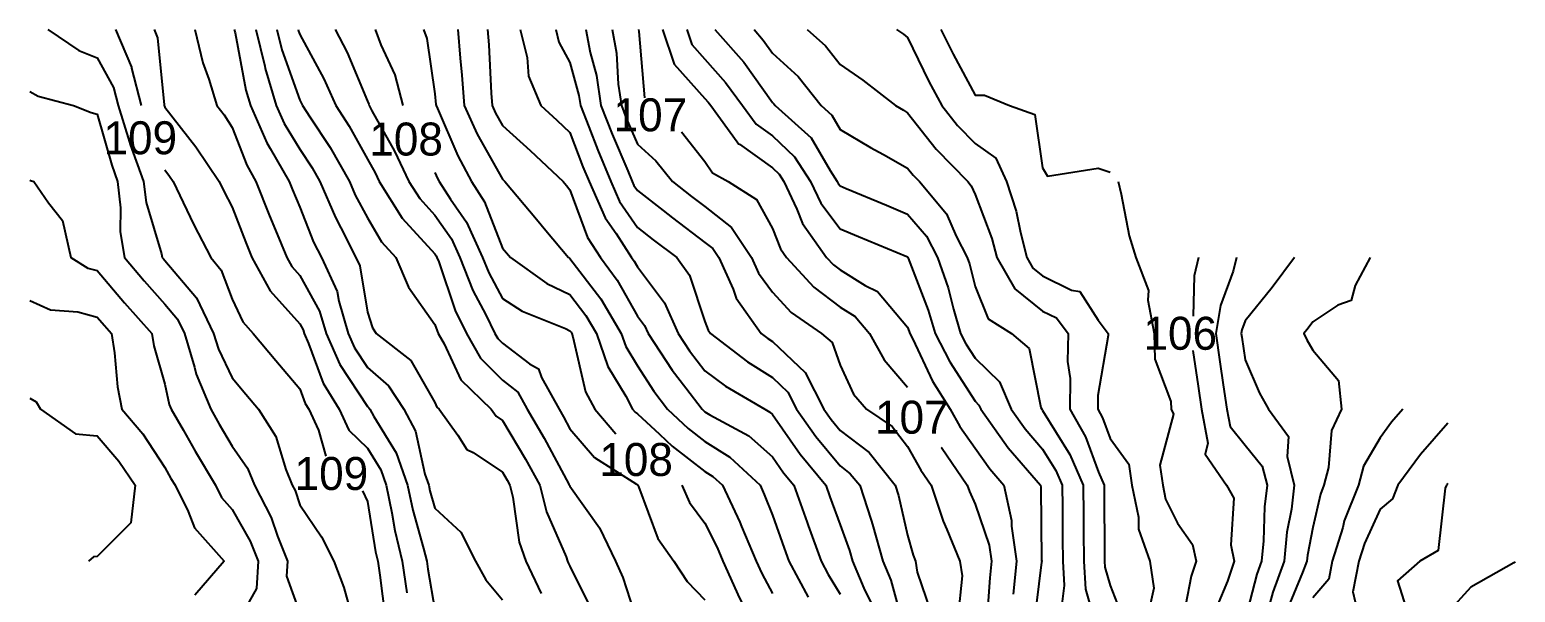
# Model space of a CAD drawing. Header units: metres. Extents: x 79.4908 to 79.49272, y 16.68951 to 16.69149.
# Drawn here: x 79.490798 to 79.492558, y 16.690823 to 16.69149 of the extents above; entities that cross this region are included whole.
import ezdxf

# ---------------------------------------------------------------- set-up
doc = ezdxf.new("R2010")
doc.units = ezdxf.units.M

msp = doc.modelspace()

# ---------------------------------------------------------------- linework, layer by layer
at = {"layer": 'CONTOUR105_125'}
msp.add_polyline3d([(79.492558, 16.6908594, 105.125), (79.4925562, 16.6908582, 105.125), (79.4925052, 16.6908296, 105.125), (79.492478, 16.6907996, 105.125)], dxfattribs=at)
at = {"layer": 'CONTOUR105_25'}
msp.add_polyline3d([(79.492478, 16.6909523, 105.25), (79.4924771, 16.6909513, 105.25), (79.4924764, 16.6909503, 105.25), (79.492475, 16.6909469, 105.25), (79.4924666, 16.6908731, 105.25), (79.4924448, 16.6908603, 105.25), (79.4924185, 16.6908372, 105.25), (79.4924287, 16.6908047, 105.25)], dxfattribs=at)
at = {"layer": 'CONTOUR105_375'}
msp.add_polyline3d([(79.492478, 16.6910238, 105.375), (79.4924455, 16.6909868, 105.375), (79.492419, 16.6909503, 105.375), (79.4924124, 16.6909341, 105.375), (79.492398, 16.6909221, 105.375), (79.4923792, 16.6908814, 105.375), (79.4923727, 16.6908603, 105.375), (79.4923656, 16.6908239, 105.375), (79.4923712, 16.6908004, 105.375)], dxfattribs=at)
at = {"layer": 'CONTOUR105_5'}
msp.add_polyline3d([(79.4924246, 16.6910403, 105.5), (79.4924114, 16.6910252, 105.5), (79.492398, 16.6910064, 105.5), (79.492378, 16.6909728, 105.5), (79.4923721, 16.6909503, 105.5), (79.4923554, 16.6909082, 105.5), (79.4923535, 16.6909002, 105.5), (79.4923412, 16.6908603, 105.5), (79.4923371, 16.6908388, 105.5), (79.492318, 16.6908167, 105.5)], dxfattribs=at)
at = {"layer": 'CONTOUR105_625'}
msp.add_polyline3d([(79.4923859, 16.6912203, 105.625), (79.4923683, 16.6911869, 105.625), (79.4923634, 16.6911692, 105.625), (79.4923477, 16.6911636, 105.625), (79.492318, 16.6911439, 105.625), (79.4923125, 16.6911364, 105.625), (79.4923075, 16.6911303, 105.625), (79.4923111, 16.6911225, 105.625), (79.492318, 16.6911106, 105.625), (79.4923485, 16.6910745, 105.625), (79.4923521, 16.6910403, 105.625), (79.4923402, 16.6910153, 105.625), (79.4923368, 16.6909714, 105.625), (79.4923313, 16.6909503, 105.625), (79.4923272, 16.6909399, 105.625), (79.492318, 16.6909004, 105.625), (79.4923117, 16.6908674, 105.625), (79.4923109, 16.6908603, 105.625), (79.492306, 16.6908467, 105.625), (79.4922882, 16.6908038, 105.625)], dxfattribs=at)
at = {"layer": 'CONTOUR105_75'}
msp.add_polyline3d([(79.4922966, 16.6912203, 105.75), (79.4922698, 16.6911845, 105.75), (79.492238, 16.6911451, 105.75), (79.4922341, 16.6911346, 105.75), (79.4922334, 16.6911303, 105.75), (79.492234, 16.6911258, 105.75), (79.492238, 16.6910989, 105.75), (79.492255, 16.6910594, 105.75), (79.4922655, 16.6910403, 105.75), (79.4922895, 16.6910082, 105.75), (79.4922878, 16.6909842, 105.75), (79.4922962, 16.6909503, 105.75), (79.4922928, 16.6909219, 105.75), (79.4922875, 16.6908945, 105.75), (79.492284, 16.6908603, 105.75), (79.4922706, 16.6908236, 105.75), (79.4922646, 16.6908002, 105.75)], dxfattribs=at)
at = {"layer": 'CONTOUR105_875'}
msp.add_polyline3d([(79.4922276, 16.6912203, 105.875), (79.4922237, 16.6912041, 105.875), (79.4922086, 16.6911633, 105.875), (79.4922032, 16.6911303, 105.875), (79.4922081, 16.6910967, 105.875), (79.4922121, 16.6910693, 105.875), (79.4922164, 16.6910403, 105.875), (79.4922201, 16.6910201, 105.875), (79.492238, 16.6909979, 105.875), (79.4922583, 16.6909731, 105.875), (79.492264, 16.6909503, 105.875), (79.4922608, 16.6909246, 105.875), (79.4922596, 16.6908846, 105.875), (79.4922572, 16.6908603, 105.875), (79.4922516, 16.690845, 105.875), (79.492238, 16.6907917, 105.875)], dxfattribs=at)
at = {"layer": 'CONTOUR106'}
for points in [[(79.4921827, 16.6912203, 106), (79.4921774, 16.6911984, 106), (79.4921763, 16.6911509, 106)], [(79.4921759, 16.6911101, 106), (79.4921759, 16.6911101, 106), (79.4921823, 16.6910676, 106), (79.4921863, 16.6910403, 106), (79.4921936, 16.6910002, 106), (79.4921907, 16.690987, 106), (79.4922159, 16.6909503, 106), (79.4922244, 16.690935, 106), (79.4922208, 16.6908796, 106), (79.4922251, 16.6908603, 106), (79.4922169, 16.6908365, 106), (79.4922049, 16.6908074, 106), (79.492195, 16.6907703, 106), (79.4921829, 16.6907422, 106), (79.4921733, 16.6906975, 106)]]:
    msp.add_polyline3d(points, dxfattribs=at)
at = {"layer": 'CONTOUR106_125'}
for points in [[(79.4918776, 16.6914903, 106.125), (79.4918921, 16.6914611, 106.125), (79.491918, 16.6914128, 106.125), (79.4919291, 16.6914127, 106.125), (79.4919587, 16.6914003, 106.125), (79.4919886, 16.6913897, 106.125), (79.491998, 16.6913267, 106.125), (79.4920038, 16.6913168, 106.125), (79.4920638, 16.6913262, 106.125), (79.492078, 16.6913212, 106.125)], [(79.4920874, 16.6913103, 106.125), (79.4920911, 16.6912955, 106.125), (79.4921007, 16.6912458, 106.125), (79.4921086, 16.6912203, 106.125), (79.4921234, 16.6911813, 106.125), (79.4921228, 16.6911698, 106.125), (79.4921303, 16.6911303, 106.125), (79.4921308, 16.6910996, 106.125), (79.4921499, 16.6910494, 106.125), (79.4921502, 16.6910403, 106.125), (79.4921531, 16.6910347, 106.125), (79.4921368, 16.6909741, 106.125), (79.4921403, 16.6909503, 106.125), (79.4921435, 16.690934, 106.125), (79.492158, 16.6909053, 106.125), (79.4921756, 16.6908801, 106.125), (79.49218, 16.6908603, 106.125), (79.4921739, 16.6908424, 106.125), (79.4921606, 16.6907731, 106.125)]]:
    msp.add_polyline3d(points, dxfattribs=at)
at = {"layer": 'CONTOUR106_25'}
msp.add_polyline3d([(79.4918249, 16.6914903, 106.25), (79.4918332, 16.6914849, 106.25), (79.491838, 16.6914812, 106.25), (79.4918634, 16.6914289, 106.25), (79.4918785, 16.6914003, 106.25), (79.4918971, 16.6913768, 106.25), (79.491918, 16.6913552, 106.25), (79.4919426, 16.691338, 106.25), (79.4919554, 16.6913103, 106.25), (79.4919668, 16.6912751, 106.25), (79.4919717, 16.6912499, 106.25), (79.4919794, 16.6912203, 106.25), (79.4919866, 16.6912075, 106.25), (79.491998, 16.6911984, 106.25), (79.4920324, 16.6911816, 106.25), (79.4920422, 16.69118, 106.25), (79.492064, 16.691146, 106.25), (79.4920758, 16.6911303, 106.25), (79.4920758, 16.6911278, 106.25), (79.4920636, 16.6910565, 106.25), (79.4920634, 16.6910403, 106.25), (79.4920691, 16.6910303, 106.25), (79.492078, 16.6910059, 106.25), (79.4921002, 16.6909753, 106.25), (79.4921039, 16.6909503, 106.25), (79.4921115, 16.6909125, 106.25), (79.4921117, 16.6908982, 106.25), (79.4921252, 16.6908603, 106.25), (79.4921296, 16.6908283, 106.25), (79.4921252, 16.6908071, 106.25)], dxfattribs=at)
at = {"layer": 'CONTOUR106_375'}
msp.add_polyline3d([(79.4917191, 16.6914903, 106.375), (79.4917409, 16.691471, 106.375), (79.491758, 16.6914489, 106.375), (79.491785, 16.6914306, 106.375), (79.4918238, 16.6914003, 106.375), (79.491833, 16.6913947, 106.375), (79.491838, 16.6913919, 106.375), (79.4918719, 16.6913485, 106.375), (79.4919093, 16.6913103, 106.375), (79.4919135, 16.6913052, 106.375), (79.491918, 16.6912948, 106.375), (79.491938, 16.6912428, 106.375), (79.4919439, 16.6912203, 106.375), (79.4919649, 16.691183, 106.375), (79.491998, 16.6911566, 106.375), (79.4920143, 16.6911486, 106.375), (79.4920281, 16.6911303, 106.375), (79.4920276, 16.6910969, 106.375), (79.4920306, 16.6910769, 106.375), (79.4920302, 16.6910403, 106.375), (79.492049, 16.6910076, 106.375), (79.4920642, 16.6909657, 106.375), (79.4920709, 16.6909503, 106.375), (79.4920709, 16.6909423, 106.375), (79.4920714, 16.6908676, 106.375), (79.4920715, 16.6908603, 106.375), (79.4920719, 16.6908534, 106.375), (79.492078, 16.6908316, 106.375), (79.4920946, 16.6907889, 106.375)], dxfattribs=at)
at = {"layer": 'CONTOUR106_5'}
msp.add_polyline3d([(79.4916561, 16.6914903, 106.5), (79.4916671, 16.691478, 106.5), (79.491678, 16.6914626, 106.5), (79.4917085, 16.6914346, 106.5), (79.4917357, 16.6914003, 106.5), (79.4917481, 16.6913891, 106.5), (79.491758, 16.6913721, 106.5), (79.4917941, 16.6913508, 106.5), (79.4918095, 16.6913423, 106.5), (79.491838, 16.6913262, 106.5), (79.4918446, 16.6913177, 106.5), (79.491852, 16.6913103, 106.5), (79.4918841, 16.6912722, 106.5), (79.4918955, 16.6912456, 106.5), (79.4919085, 16.6912203, 106.5), (79.4919112, 16.6912126, 106.5), (79.491918, 16.6911857, 106.5), (79.4919335, 16.6911477, 106.5), (79.4919612, 16.6911303, 106.5), (79.491982, 16.6911123, 106.5), (79.4919959, 16.6910426, 106.5), (79.4919969, 16.6910403, 106.5), (79.4919974, 16.6910396, 106.5), (79.491998, 16.6910389, 106.5), (79.4920304, 16.6909867, 106.5), (79.4920461, 16.6909503, 106.5), (79.4920463, 16.6909146, 106.5), (79.4920465, 16.6908957, 106.5), (79.4920467, 16.6908603, 106.5), (79.4920487, 16.6908273, 106.5), (79.4920585, 16.6907922, 106.5)], dxfattribs=at)
at = {"layer": 'CONTOUR106_625'}
msp.add_polyline3d([(79.4916095, 16.6914903, 106.625), (79.4916439, 16.6914519, 106.625), (79.491678, 16.6914038, 106.625), (79.4916797, 16.6914022, 106.625), (79.4916813, 16.6914003, 106.625), (79.4917239, 16.6913619, 106.625), (79.4917464, 16.6913233, 106.625), (79.4917548, 16.6913103, 106.625), (79.4917559, 16.6913079, 106.625), (79.491758, 16.6913052, 106.625), (79.4917652, 16.6913022, 106.625), (79.491813, 16.6912822, 106.625), (79.491838, 16.6912718, 106.625), (79.4918605, 16.6912455, 106.625), (79.4918735, 16.6912203, 106.625), (79.491886, 16.6911842, 106.625), (79.4918923, 16.6911591, 106.625), (79.4919009, 16.6911303, 106.625), (79.4919071, 16.691118, 106.625), (79.491918, 16.6911011, 106.625), (79.4919471, 16.691073, 106.625), (79.4919608, 16.6910403, 106.625), (79.4919774, 16.6910171, 106.625), (79.491998, 16.6909932, 106.625), (79.4920137, 16.6909679, 106.625), (79.4920213, 16.6909503, 106.625), (79.4920215, 16.6909238, 106.625), (79.4920217, 16.690887, 106.625), (79.4920219, 16.6908603, 106.625), (79.4920237, 16.6908314, 106.625), (79.4920188, 16.6907937, 106.625)], dxfattribs=at)
at = {"layer": 'CONTOUR106_75'}
msp.add_polyline3d([(79.4915764, 16.6914903, 106.75), (79.4915824, 16.6914727, 106.75), (79.491598, 16.6914552, 106.75), (79.4916225, 16.6914278, 106.75), (79.4916425, 16.6914003, 106.75), (79.4916585, 16.6913784, 106.75), (79.491678, 16.6913645, 106.75), (79.4917042, 16.6913397, 106.75), (79.4917232, 16.6913103, 106.75), (79.4917353, 16.6912847, 106.75), (79.491758, 16.6912541, 106.75), (79.49178, 16.691245, 106.75), (79.491837, 16.6912214, 106.75), (79.491838, 16.691221, 106.75), (79.4918383, 16.6912206, 106.75), (79.4918385, 16.6912203, 106.75), (79.4918388, 16.6912194, 106.75), (79.4918625, 16.6911579, 106.75), (79.4918708, 16.6911303, 106.75), (79.491888, 16.6910965, 106.75), (79.491918, 16.6910498, 106.75), (79.4919225, 16.6910454, 106.75), (79.4919247, 16.6910403, 106.75), (79.4919524, 16.6910015, 106.75), (79.4919573, 16.6909945, 106.75), (79.4919954, 16.6909503, 106.75), (79.4919959, 16.6909479, 106.75), (79.4919968, 16.6908616, 106.75), (79.491997, 16.6908603, 106.75), (79.4919968, 16.690859, 106.75), (79.4919874, 16.6907821, 106.75)], dxfattribs=at)
at = {"layer": 'CONTOUR106_875'}
msp.add_polyline3d([(79.4915478, 16.6914903, 106.875), (79.4915616, 16.6914493, 106.875), (79.491598, 16.6914087, 106.875), (79.4916017, 16.6914045, 106.875), (79.4916048, 16.6914003, 106.875), (79.4916362, 16.6913573, 106.875), (79.4916377, 16.691355, 106.875), (79.4916388, 16.6913544, 106.875), (79.491678, 16.6913265, 106.875), (79.4916858, 16.6913191, 106.875), (79.4916915, 16.6913103, 106.875), (79.4917069, 16.6912777, 106.875), (79.4917137, 16.6912604, 106.875), (79.4917421, 16.6912203, 106.875), (79.4917501, 16.6912114, 106.875), (79.491758, 16.6912055, 106.875), (79.4917876, 16.691187, 106.875), (79.4918023, 16.6911801, 106.875), (79.491838, 16.6911376, 106.875), (79.49184, 16.6911325, 106.875), (79.4918406, 16.6911303, 106.875), (79.4918441, 16.6911233, 106.875), (79.4918677, 16.6910736, 106.875), (79.4918883, 16.6910403, 106.875), (79.4919, 16.6910201, 106.875), (79.491918, 16.6909944, 106.875), (79.4919353, 16.6909697, 106.875), (79.491952, 16.6909503, 106.875), (79.491961, 16.6909087, 106.875), (79.4919611, 16.6909018, 106.875), (79.4919672, 16.6908603, 106.875), (79.4919633, 16.6908213, 106.875)], dxfattribs=at)
at = {"layer": 'CONTOUR107'}
for points in [[(79.4915191, 16.6914903, 107), (79.4915198, 16.6914882, 107), (79.4915263, 16.6914096, 107)], [(79.4915703, 16.6913691, 107), (79.4915703, 16.6913691, 107), (79.491598, 16.6913342, 107), (79.4916071, 16.6913205, 107), (79.4916253, 16.6913103, 107), (79.4916589, 16.6912888, 107), (79.491678, 16.6912546, 107), (79.4916873, 16.6912307, 107), (79.4916947, 16.6912203, 107), (79.4917268, 16.6911851, 107), (79.491758, 16.6911614, 107), (79.4917758, 16.6911503, 107), (79.491793, 16.6911303, 107), (79.4918101, 16.6910988, 107), (79.491838, 16.6910666, 107)], [(79.491878, 16.6909953, 107), (79.491878, 16.6909953, 107), (79.4918781, 16.6909951, 107), (79.4919088, 16.6909503, 107), (79.4919113, 16.6909427, 107), (79.491918, 16.690928, 107), (79.4919347, 16.6908791, 107), (79.4919375, 16.6908603, 107), (79.4919355, 16.6908405, 107), (79.4919315, 16.6907855, 107), (79.4919301, 16.6907703, 107), (79.4919277, 16.6907593, 107), (79.4919194, 16.6906819, 107), (79.4919192, 16.6906803, 107), (79.491919, 16.6906791, 107), (79.491918, 16.6906728, 107), (79.4919008, 16.6906096, 107)]]:
    msp.add_polyline3d(points, dxfattribs=at)
at = {"layer": 'CONTOUR107_125'}
msp.add_polyline3d([(79.491488, 16.6914903, 107.125), (79.4914933, 16.6914625, 107.125), (79.4914953, 16.6914258, 107.125), (79.491499, 16.6914003, 107.125), (79.4915048, 16.6913854, 107.125), (79.491518, 16.6913547, 107.125), (79.4915398, 16.6913348, 107.125), (79.4915596, 16.6913103, 107.125), (79.4915822, 16.6912924, 107.125), (79.491598, 16.6912805, 107.125), (79.4916296, 16.6912559, 107.125), (79.491653, 16.6912203, 107.125), (79.4916614, 16.6912016, 107.125), (79.491678, 16.6911793, 107.125), (79.4917001, 16.6911551, 107.125), (79.4917361, 16.6911303, 107.125), (79.4917485, 16.6911196, 107.125), (79.491758, 16.6910925, 107.125), (79.491774, 16.6910583, 107.125), (79.4917895, 16.6910403, 107.125), (79.4918198, 16.6910198, 107.125), (79.491838, 16.6909964, 107.125), (79.4918538, 16.6909681, 107.125), (79.491866, 16.6909503, 107.125), (79.4918801, 16.6909077, 107.125), (79.4918847, 16.6908977, 107.125), (79.4918999, 16.6908603, 107.125), (79.4919027, 16.690843, 107.125), (79.4918977, 16.690793, 107.125)], dxfattribs=at)
at = {"layer": 'CONTOUR107_25'}
msp.add_polyline3d([(79.4914568, 16.6914903, 107.25), (79.4914619, 16.6914633, 107.25), (79.4914696, 16.6914358, 107.25), (79.4914748, 16.6914003, 107.25), (79.491488, 16.6913665, 107.25), (79.4915066, 16.6913231, 107.25), (79.4915119, 16.6913103, 107.25), (79.4915139, 16.6913057, 107.25), (79.491518, 16.6912998, 107.25), (79.4915486, 16.6912758, 107.25), (79.4915596, 16.6912671, 107.25), (79.491598, 16.6912381, 107.25), (79.4916074, 16.6912308, 107.25), (79.4916143, 16.6912203, 107.25), (79.4916312, 16.6911829, 107.25), (79.4916351, 16.691172, 107.25), (79.4916644, 16.6911303, 107.25), (79.4916725, 16.6911241, 107.25), (79.491678, 16.6911206, 107.25), (79.4917168, 16.6910839, 107.25), (79.4917387, 16.6910403, 107.25), (79.4917473, 16.6910282, 107.25), (79.491758, 16.6910153, 107.25), (79.4917924, 16.690989, 107.25), (79.4918235, 16.6909503, 107.25), (79.4918273, 16.6909383, 107.25), (79.491838, 16.6908911, 107.25), (79.4918445, 16.6908675, 107.25), (79.4918474, 16.6908603, 107.25), (79.4918495, 16.6908473, 107.25), (79.4918653, 16.6908009, 107.25)], dxfattribs=at)
at = {"layer": 'CONTOUR107_375'}
msp.add_polyline3d([(79.4914213, 16.6914903, 107.375), (79.4914249, 16.6914756, 107.375), (79.491438, 16.6914512, 107.375), (79.4914487, 16.6914124, 107.375), (79.4914505, 16.6914003, 107.375), (79.4914604, 16.691375, 107.375), (79.4914709, 16.6913473, 107.375), (79.4914863, 16.6913103, 107.375), (79.4914969, 16.6912865, 107.375), (79.491518, 16.6912559, 107.375), (79.4915367, 16.6912413, 107.375), (79.4915647, 16.6912203, 107.375), (79.4915795, 16.6911995, 107.375), (79.491598, 16.6911443, 107.375), (79.4916016, 16.6911343, 107.375), (79.4916044, 16.6911303, 107.375), (79.4916482, 16.6910967, 107.375), (79.491678, 16.6910779, 107.375), (79.4916962, 16.6910607, 107.375), (79.4917064, 16.6910403, 107.375), (79.4917293, 16.6910079, 107.375), (79.491758, 16.6909734, 107.375), (79.4917702, 16.690964, 107.375), (79.4917813, 16.6909503, 107.375), (79.4917947, 16.690909, 107.375), (79.4917966, 16.6909037, 107.375), (79.4918086, 16.6908603, 107.375), (79.4918181, 16.6908379, 107.375), (79.4918358, 16.6907727, 107.375)], dxfattribs=at)
at = {"layer": 'CONTOUR107_5'}
msp.add_polyline3d([(79.4913792, 16.6914903, 107.5), (79.4913873, 16.6914573, 107.5), (79.491389, 16.6914351, 107.5), (79.4914034, 16.6914003, 107.5), (79.4914226, 16.6913829, 107.5), (79.491438, 16.6913684, 107.5), (79.4914534, 16.6913276, 107.5), (79.4914606, 16.6913103, 107.5), (79.4914798, 16.6912673, 107.5), (79.4914926, 16.6912488, 107.5), (79.491511, 16.6912203, 107.5), (79.4915142, 16.691216, 107.5), (79.491518, 16.6912092, 107.5), (79.4915502, 16.6911665, 107.5), (79.4915661, 16.6911303, 107.5), (79.4915797, 16.6911097, 107.5), (79.491598, 16.6910859, 107.5), (79.4916225, 16.6910679, 107.5), (79.4916688, 16.6910403, 107.5), (79.491675, 16.6910369, 107.5), (79.491678, 16.6910342, 107.5), (79.4917107, 16.690987, 107.5), (79.4917411, 16.6909503, 107.5), (79.4917459, 16.6909367, 107.5), (79.491758, 16.6909034, 107.5), (79.4917693, 16.6908729, 107.5), (79.4917728, 16.6908603, 107.5), (79.4917862, 16.6908285, 107.5), (79.4917945, 16.6908113, 107.5)], dxfattribs=at)
at = {"layer": 'CONTOUR107_625'}
msp.add_polyline3d([(79.4913405, 16.6914903, 107.625), (79.4913419, 16.6914722, 107.625), (79.4913447, 16.6914152, 107.625), (79.4913458, 16.6914003, 107.625), (79.49135, 16.6913913, 107.625), (79.491358, 16.6913769, 107.625), (79.4913908, 16.6913471, 107.625), (79.4914299, 16.6913103, 107.625), (79.4914338, 16.6913056, 107.625), (79.491438, 16.6913006, 107.625), (79.4914589, 16.6912438, 107.625), (79.4914741, 16.6912203, 107.625), (79.4914941, 16.6911934, 107.625), (79.491518, 16.6911507, 107.625), (79.4915263, 16.6911396, 107.625), (79.4915305, 16.6911303, 107.625), (79.4915593, 16.6910867, 107.625), (79.4915755, 16.6910656, 107.625), (79.4915947, 16.6910403, 107.625), (79.4915965, 16.6910386, 107.625), (79.491598, 16.6910374, 107.625), (79.4916037, 16.6910339, 107.625), (79.4916501, 16.6910088, 107.625), (79.491678, 16.6909838, 107.625), (79.4916911, 16.690965, 107.625), (79.4917032, 16.6909503, 107.625), (79.4917189, 16.6909063, 107.625), (79.4917203, 16.6909027, 107.625), (79.4917356, 16.6908603, 107.625), (79.491744, 16.6908445, 107.625), (79.491758, 16.6908212, 107.625)], dxfattribs=at)
at = {"layer": 'CONTOUR107_75'}
msp.add_polyline3d([(79.4913051, 16.6914903, 107.75), (79.4913078, 16.6914567, 107.75), (79.4913099, 16.6914362, 107.75), (79.4913126, 16.6914003, 107.75), (79.4913281, 16.6913666, 107.75), (79.491358, 16.6913131, 107.75), (79.4913594, 16.6913118, 107.75), (79.491361, 16.6913103, 107.75), (79.4913983, 16.6912656, 107.75), (79.4914095, 16.6912524, 107.75), (79.4914363, 16.6912203, 107.75), (79.4914373, 16.6912195, 107.75), (79.491438, 16.6912192, 107.75), (79.4914745, 16.6911714, 107.75), (79.4914989, 16.6911303, 107.75), (79.4915042, 16.6911148, 107.75), (79.491518, 16.6910918, 107.75), (79.4915373, 16.6910619, 107.75), (79.4915537, 16.6910403, 107.75), (79.4915779, 16.6910176, 107.75), (79.491598, 16.6910021, 107.75), (79.4916276, 16.6909835, 107.75), (79.4916632, 16.6909503, 107.75), (79.4916683, 16.6909394, 107.75), (79.491678, 16.6909147, 107.75), (79.4916918, 16.6908758, 107.75), (79.4916974, 16.6908603, 107.75), (79.4917201, 16.6908176, 107.75)], dxfattribs=at)
at = {"layer": 'CONTOUR107_875'}
msp.add_polyline3d([(79.4912646, 16.6914903, 107.875), (79.4912686, 16.6914797, 107.875), (79.491278, 16.6914144, 107.875), (79.4912793, 16.6914017, 107.875), (79.4912794, 16.6914003, 107.875), (79.491281, 16.6913969, 107.875), (79.4913051, 16.6913407, 107.875), (79.4913213, 16.6913103, 107.875), (79.4913368, 16.6912864, 107.875), (79.491358, 16.6912315, 107.875), (79.4913629, 16.6912257, 107.875), (79.4913674, 16.6912203, 107.875), (79.4914108, 16.6911896, 107.875), (79.491438, 16.6911763, 107.875), (79.4914569, 16.6911516, 107.875), (79.4914696, 16.6911303, 107.875), (79.491483, 16.6910909, 107.875), (79.4915041, 16.6910559, 107.875), (79.4915123, 16.6910403, 107.875), (79.4915151, 16.691037, 107.875), (79.491518, 16.6910349, 107.875), (79.4915441, 16.6910109, 107.875), (79.4915593, 16.6909967, 107.875), (79.491598, 16.6909667, 107.875), (79.4916074, 16.6909608, 107.875), (79.4916187, 16.6909503, 107.875), (79.4916393, 16.6909067, 107.875), (79.4916413, 16.6909015, 107.875), (79.4916586, 16.6908603, 107.875), (79.4916652, 16.6908458, 107.875), (79.491678, 16.6908219, 107.875)], dxfattribs=at)
at = {"layer": 'CONTOUR108'}
for points in [[(79.4912072, 16.6914903, 108), (79.4912138, 16.6914724, 108), (79.4912305, 16.6914368, 108), (79.4912399, 16.6914003, 108)], [(79.491278, 16.691321, 108), (79.491278, 16.691321, 108), (79.4912811, 16.6913137, 108), (79.4912829, 16.6913103, 108), (79.4912966, 16.6912894, 108), (79.4913153, 16.6912623, 108), (79.4913346, 16.6912203, 108), (79.4913418, 16.6912021, 108), (79.491358, 16.6911718, 108), (79.4913815, 16.6911567, 108), (79.4914329, 16.691136, 108), (79.491438, 16.6911335, 108), (79.4914393, 16.6911318, 108), (79.4914402, 16.6911303, 108), (79.4914416, 16.6911262, 108), (79.4914565, 16.6910611, 108), (79.4914675, 16.6910403, 108), (79.4914924, 16.6910114, 108)], [(79.4915704, 16.6909503, 108), (79.4915704, 16.6909503, 108), (79.4915798, 16.6909298, 108), (79.491598, 16.6909054, 108), (79.4916124, 16.6908764, 108), (79.4916192, 16.6908603, 108), (79.491639, 16.6908164, 108), (79.4916422, 16.6908105, 108), (79.4916628, 16.6907703, 108), (79.4916621, 16.6907523, 108), (79.4916608, 16.6906996, 108), (79.4916599, 16.6906803, 108), (79.4916571, 16.6906568, 108), (79.4916509, 16.6906207, 108), (79.4916478, 16.6905903, 108)]]:
    msp.add_polyline3d(points, dxfattribs=at)
at = {"layer": 'CONTOUR108_125'}
msp.add_polyline3d([(79.49116, 16.6914903, 108.125), (79.4911739, 16.6914632, 108.125), (79.491198, 16.6914057, 108.125), (79.4911996, 16.6914021, 108.125), (79.4912001, 16.6914003, 108.125), (79.4912034, 16.6913942, 108.125), (79.4912301, 16.6913463, 108.125), (79.4912472, 16.6913103, 108.125), (79.4912601, 16.6912901, 108.125), (79.491278, 16.6912704, 108.125), (79.4912975, 16.6912422, 108.125), (79.4913076, 16.6912203, 108.125), (79.4913231, 16.691181, 108.125), (79.4913384, 16.6911523, 108.125), (79.4913492, 16.6911303, 108.125), (79.4913526, 16.6911242, 108.125), (79.491358, 16.6911188, 108.125), (79.4913901, 16.6910942, 108.125), (79.4914006, 16.6910882, 108.125), (79.4914043, 16.6910781, 108.125), (79.4914251, 16.6910403, 108.125), (79.4914302, 16.6910315, 108.125), (79.491438, 16.6910171, 108.125), (79.4914671, 16.690983, 108.125), (79.4915167, 16.6909517, 108.125), (79.491518, 16.6909508, 108.125), (79.4915182, 16.6909505, 108.125), (79.4915186, 16.6909503, 108.125), (79.4915193, 16.6909488, 108.125), (79.491542, 16.6908873, 108.125), (79.4915611, 16.6908603, 108.125), (79.4915767, 16.6908363, 108.125), (79.491598, 16.6908146, 108.125)], dxfattribs=at)
at = {"layer": 'CONTOUR108_25'}
msp.add_polyline3d([(79.4911162, 16.6914903, 108.25), (79.4911166, 16.6914887, 108.25), (79.491118, 16.6914846, 108.25), (79.4911463, 16.6914322, 108.25), (79.4911607, 16.6914003, 108.25), (79.4911763, 16.6913759, 108.25), (79.491198, 16.6913367, 108.25), (79.4912071, 16.6913205, 108.25), (79.4912119, 16.6913103, 108.25), (79.4912394, 16.6912669, 108.25), (79.491278, 16.6912245, 108.25), (79.4912797, 16.6912221, 108.25), (79.4912805, 16.6912203, 108.25), (79.4912825, 16.6912151, 108.25), (79.4913022, 16.6911575, 108.25), (79.4913156, 16.6911303, 108.25), (79.491332, 16.6911011, 108.25), (79.491358, 16.6910748, 108.25), (79.4913763, 16.6910608, 108.25), (79.4913875, 16.6910403, 108.25), (79.4914076, 16.691006, 108.25), (79.4914368, 16.6909516, 108.25), (79.4914375, 16.6909503, 108.25), (79.4914376, 16.6909499, 108.25), (79.491438, 16.6909491, 108.25), (79.4914732, 16.6908998, 108.25), (79.4914919, 16.6908603, 108.25), (79.4915007, 16.6908408, 108.25), (79.491518, 16.6907872, 108.25)], dxfattribs=at)
at = {"layer": 'CONTOUR108_375'}
msp.add_polyline3d([(79.4910909, 16.6914903, 108.375), (79.4910968, 16.6914664, 108.375), (79.491118, 16.6914066, 108.375), (79.4911201, 16.6914027, 108.375), (79.4911212, 16.6914003, 108.375), (79.4911297, 16.6913871, 108.375), (79.4911538, 16.6913505, 108.375), (79.4911768, 16.6913103, 108.375), (79.4911837, 16.6912942, 108.375), (79.491198, 16.6912674, 108.375), (79.4912147, 16.691239, 108.375), (79.4912319, 16.6912203, 108.375), (79.4912467, 16.6911851, 108.375), (79.491278, 16.6911408, 108.375), (79.4912806, 16.6911332, 108.375), (79.491282, 16.6911303, 108.375), (79.4912889, 16.6911179, 108.375), (79.4913089, 16.6910751, 108.375), (79.4913448, 16.6910403, 108.375), (79.4913507, 16.691032, 108.375), (79.491358, 16.6910272, 108.375), (79.4913854, 16.6909811, 108.375), (79.4914023, 16.6909503, 108.375), (79.4914101, 16.6909188, 108.375), (79.4914334, 16.6908655, 108.375), (79.4914352, 16.6908603, 108.375), (79.4914361, 16.6908582, 108.375), (79.491438, 16.6908543, 108.375), (79.4914648, 16.6908004, 108.375)], dxfattribs=at)
at = {"layer": 'CONTOUR108_5'}
msp.add_polyline3d([(79.4910657, 16.6914903, 108.5), (79.4910764, 16.6914471, 108.5), (79.491077, 16.6914441, 108.5), (79.49109, 16.6914003, 108.5), (79.4910993, 16.6913792, 108.5), (79.491118, 16.6913485, 108.5), (79.4911325, 16.6913266, 108.5), (79.4911418, 16.6913103, 108.5), (79.4911602, 16.6912677, 108.5), (79.4911666, 16.6912555, 108.5), (79.4911844, 16.6912203, 108.5), (79.491189, 16.6912102, 108.5), (79.491198, 16.6911556, 108.5), (79.491204, 16.691137, 108.5), (79.4912084, 16.6911303, 108.5), (79.4912494, 16.6910981, 108.5), (79.491278, 16.6910482, 108.5), (79.4912804, 16.691043, 108.5), (79.4912832, 16.6910403, 108.5), (79.4913051, 16.6910098, 108.5), (79.4913158, 16.6909928, 108.5), (79.4913235, 16.6909891, 108.5), (79.491358, 16.6909659, 108.5), (79.4913636, 16.6909565, 108.5), (79.491367, 16.6909503, 108.5), (79.4913705, 16.6909362, 108.5), (79.491378, 16.6908827, 108.5), (79.4913858, 16.6908603, 108.5), (79.4914039, 16.6908219, 108.5)], dxfattribs=at)
at = {"layer": 'CONTOUR108_625'}
msp.add_polyline3d([(79.4910404, 16.6914903, 108.625), (79.4910414, 16.6914864, 108.625), (79.4910542, 16.6914185, 108.625), (79.4910596, 16.6914003, 108.625), (79.4910789, 16.6913563, 108.625), (79.491083, 16.6913496, 108.625), (79.4911054, 16.6913103, 108.625), (79.4911093, 16.6913004, 108.625), (79.491118, 16.6912799, 108.625), (79.4911343, 16.6912386, 108.625), (79.4911436, 16.6912203, 108.625), (79.4911622, 16.69118, 108.625), (79.4911641, 16.6911684, 108.625), (79.4911754, 16.6911303, 108.625), (79.4911828, 16.6911132, 108.625), (79.491198, 16.69109, 108.625), (79.4912229, 16.6910683, 108.625), (79.4912412, 16.6910403, 108.625), (79.4912552, 16.6910146, 108.625), (79.4912661, 16.6909636, 108.625), (79.4912707, 16.6909503, 108.625), (79.4912721, 16.6909436, 108.625), (79.491278, 16.690923, 108.625), (79.4913087, 16.6908948, 108.625), (79.4913263, 16.6908603, 108.625), (79.4913385, 16.6908383, 108.625), (79.491358, 16.6908145, 108.625)], dxfattribs=at)
at = {"layer": 'CONTOUR108_75'}
msp.add_polyline3d([(79.4909936, 16.6914903, 108.75), (79.4910029, 16.6914508, 108.75), (79.4910102, 16.6914315, 108.75), (79.4910197, 16.6914003, 108.75), (79.4910282, 16.6913893, 108.75), (79.491038, 16.6913742, 108.75), (79.4910551, 16.6913295, 108.75), (79.491066, 16.6913103, 108.75), (79.491082, 16.6912697, 108.75), (79.4910893, 16.6912526, 108.75), (79.4911026, 16.6912203, 108.75), (79.4911084, 16.6912095, 108.75), (79.491118, 16.691199, 108.75), (79.4911415, 16.6911567, 108.75), (79.4911493, 16.6911303, 108.75), (79.4911654, 16.6910936, 108.75), (79.491198, 16.6910436, 108.75), (79.4911997, 16.6910421, 108.75), (79.4912009, 16.6910403, 108.75), (79.4912055, 16.6910318, 108.75), (79.4912323, 16.6909889, 108.75), (79.4912455, 16.6909503, 108.75), (79.4912517, 16.6909207, 108.75), (79.4912647, 16.6908752, 108.75), (79.4912683, 16.6908603, 108.75), (79.4912697, 16.6908509, 108.75), (79.491278, 16.6908026, 108.75)], dxfattribs=at)
at = {"layer": 'CONTOUR108_875'}
msp.add_polyline3d([(79.4909454, 16.6914903, 108.875), (79.4909495, 16.6914807, 108.875), (79.4909571, 16.6914013, 108.875), (79.4909573, 16.6914003, 108.875), (79.4909575, 16.6913997, 108.875), (79.490958, 16.6913985, 108.875), (79.4909948, 16.6913516, 108.875), (79.4910224, 16.6913103, 108.875), (79.4910279, 16.6912989, 108.875), (79.491038, 16.6912799, 108.875), (79.4910539, 16.6912382, 108.875), (79.4910613, 16.6912203, 108.875), (79.4910828, 16.6911807, 108.875), (79.491118, 16.6911418, 108.875), (79.491122, 16.6911347, 108.875), (79.4911233, 16.6911303, 108.875), (79.4911284, 16.6911185, 108.875), (79.4911457, 16.6910714, 108.875), (79.4911645, 16.6910403, 108.875), (79.491176, 16.6910155, 108.875), (79.491198, 16.6909941, 108.875), (79.4912141, 16.6909684, 108.875), (79.4912203, 16.6909503, 108.875), (79.4912271, 16.6909175, 108.875), (79.4912305, 16.6908968, 108.875), (79.4912393, 16.6908603, 108.875), (79.4912448, 16.6908229, 108.875)], dxfattribs=at)
at = {"layer": 'CONTOUR109'}
for points in [[(79.4908996, 16.6914903, 109), (79.4909185, 16.6914459, 109), (79.4909187, 16.6914445, 109), (79.49093, 16.6914003, 109)], [(79.490958, 16.691324, 109), (79.490958, 16.691324, 109), (79.4909637, 16.6913167, 109), (79.490968, 16.6913103, 109), (79.4909799, 16.6912856, 109), (79.4909924, 16.691259, 109), (79.4910125, 16.6912203, 109), (79.4910248, 16.6912054, 109), (79.491038, 16.691171, 109), (79.4910503, 16.6911441, 109), (79.4910629, 16.6911303, 109), (79.4910896, 16.6910983, 109), (79.491118, 16.6910644, 109), (79.4911242, 16.6910473, 109), (79.4911285, 16.6910403, 109), (79.49114, 16.6910155, 109), (79.4911488, 16.6909849, 109)], [(79.4911921, 16.6909436, 109), (79.4911921, 16.6909436, 109), (79.491198, 16.6909309, 109), (79.4912077, 16.6908712, 109), (79.4912103, 16.6908603, 109), (79.4912127, 16.6908437, 109), (79.4912191, 16.690794, 109), (79.4912228, 16.6907703, 109), (79.4912205, 16.6907449, 109), (79.491202, 16.6906848, 109), (79.4912014, 16.6906803, 109), (79.4912009, 16.6906769, 109), (79.491198, 16.6906682, 109), (79.4911746, 16.6906166, 109), (79.4911536, 16.6905903, 109), (79.4911523, 16.6905516, 109), (79.491153, 16.6905397, 109)]]:
    msp.add_polyline3d(points, dxfattribs=at)
at = {"layer": 'CONTOUR109_125'}
msp.add_polyline3d([(79.4908196, 16.6914903, 109.125), (79.4908561, 16.6914656, 109.125), (79.490878, 16.6914569, 109.125), (79.4908971, 16.6914218, 109.125), (79.4909026, 16.6914003, 109.125), (79.4909163, 16.6913571, 109.125), (79.4909171, 16.6913543, 109.125), (79.4909329, 16.6913103, 109.125), (79.4909358, 16.6912853, 109.125), (79.4909542, 16.6912245, 109.125), (79.490955, 16.6912203, 109.125), (79.4909564, 16.6912185, 109.125), (79.490958, 16.6912168, 109.125), (79.4909954, 16.6911723, 109.125), (79.4910159, 16.6911303, 109.125), (79.4910215, 16.6911117, 109.125), (79.491038, 16.6910776, 109.125), (79.4910541, 16.6910584, 109.125), (79.4910692, 16.6910403, 109.125), (79.4910894, 16.6910081, 109.125), (79.4911014, 16.6909689, 109.125), (79.491109, 16.6909503, 109.125), (79.4911123, 16.6909439, 109.125), (79.491118, 16.6909272, 109.125), (79.4911435, 16.690889, 109.125), (79.4911581, 16.6908603, 109.125), (79.4911702, 16.690829, 109.125), (79.491181, 16.6907894, 109.125)], dxfattribs=at)
at = {"layer": 'CONTOUR109_25'}
msp.add_polyline3d([(79.490798, 16.6914171, 109.25), (79.4908079, 16.6914114, 109.25), (79.4908498, 16.6914003, 109.25), (79.4908709, 16.6913923, 109.25), (79.490878, 16.69139, 109.25), (79.4908952, 16.6913296, 109.25), (79.4909021, 16.6913103, 109.25), (79.4909057, 16.691279, 109.25), (79.490905, 16.6912506, 109.25), (79.4909102, 16.6912203, 109.25), (79.4909334, 16.6911926, 109.25), (79.490958, 16.6911651, 109.25), (79.4909731, 16.6911472, 109.25), (79.4909813, 16.6911303, 109.25), (79.4909934, 16.6910904, 109.25), (79.4909952, 16.6910821, 109.25), (79.4910124, 16.6910403, 109.25), (79.4910225, 16.6910228, 109.25), (79.491038, 16.6909968, 109.25), (79.4910559, 16.6909704, 109.25), (79.4910642, 16.6909503, 109.25), (79.491084, 16.690912, 109.25), (79.4910914, 16.6908901, 109.25), (79.4911034, 16.6908603, 109.25), (79.4911023, 16.6908425, 109.25), (79.491118, 16.6907985, 109.25)], dxfattribs=at)
at = {"layer": 'CONTOUR109_375'}
msp.add_polyline3d([(79.490798, 16.6913118, 109.375), (79.490799, 16.6913114, 109.375), (79.4908028, 16.6913103, 109.375), (79.4908203, 16.6912851, 109.375), (79.490837, 16.6912641, 109.375), (79.4908468, 16.6912203, 109.375), (79.4908669, 16.6912078, 109.375), (79.490878, 16.6912047, 109.375), (79.4909101, 16.6911664, 109.375), (79.4909425, 16.6911303, 109.375), (79.4909449, 16.6911155, 109.375), (79.490958, 16.6910701, 109.375), (79.4909632, 16.6910461, 109.375), (79.4909655, 16.6910403, 109.375), (79.4909796, 16.6910159, 109.375), (79.4909941, 16.6909908, 109.375), (79.4910181, 16.6909503, 109.375), (79.4910252, 16.6909359, 109.375), (79.491038, 16.6909216, 109.375), (79.4910592, 16.6908841, 109.375), (79.4910688, 16.6908603, 109.375), (79.4910667, 16.690828, 109.375), (79.491038, 16.6907764, 109.375)], dxfattribs=at)
at = {"layer": 'CONTOUR109_5'}
msp.add_polyline3d([(79.490798, 16.6911694, 109.5), (79.4908228, 16.6911581, 109.5), (79.4908551, 16.691156, 109.5), (79.490878, 16.6911497, 109.5), (79.4908864, 16.6911397, 109.5), (79.4908948, 16.6911303, 109.5), (79.4908986, 16.6911071, 109.5), (79.4909018, 16.691067, 109.5), (79.4909073, 16.6910403, 109.5), (79.4909322, 16.6910113, 109.5), (79.490958, 16.6909712, 109.5), (79.4909653, 16.6909585, 109.5), (79.4909702, 16.6909503, 109.5), (79.4909856, 16.6909192, 109.5), (79.4909931, 16.6908997, 109.5), (79.4910284, 16.6908603, 109.5), (79.4909936, 16.6908202, 109.5)], dxfattribs=at)
at = {"layer": 'CONTOUR109_625'}
msp.add_polyline3d([(79.490798, 16.6910535, 109.625), (79.4908058, 16.691049, 109.625), (79.4908108, 16.6910403, 109.625), (79.4908523, 16.6910113, 109.625), (79.490878, 16.6910087, 109.625), (79.4909036, 16.690979, 109.625), (79.4909229, 16.6909503, 109.625), (79.4909176, 16.6909057, 109.625), (79.490878, 16.6908657, 109.625), (79.4908734, 16.6908654, 109.625), (79.4908677, 16.6908603, 109.625)], dxfattribs=at)

# ---------------------------------------------------------------- texts
at = {"layer": 'CONTOUR106'}
msp.add_text('106', height=0.00003908, dxfattribs=at).set_placement((79.4921175, 16.6911109, 106))
at = {"layer": 'CONTOUR107'}
for p in [(79.4914897, 16.6913698, 107), (79.4917994, 16.6910114, 107)]:
    msp.add_text('107', height=0.00003908, dxfattribs=at).set_placement(p)
at = {"layer": 'CONTOUR108'}
for p in [(79.4912003, 16.6913411, 108), (79.4914728, 16.6909613, 108)]:
    msp.add_text('108', height=0.00003908, dxfattribs=at).set_placement(p)
at = {"layer": 'CONTOUR109'}
for p in [(79.4908854, 16.6913426, 109), (79.4911118, 16.6909447, 109)]:
    msp.add_text('109', height=0.00003908, dxfattribs=at).set_placement(p)

doc.saveas('drawing.dxf')
